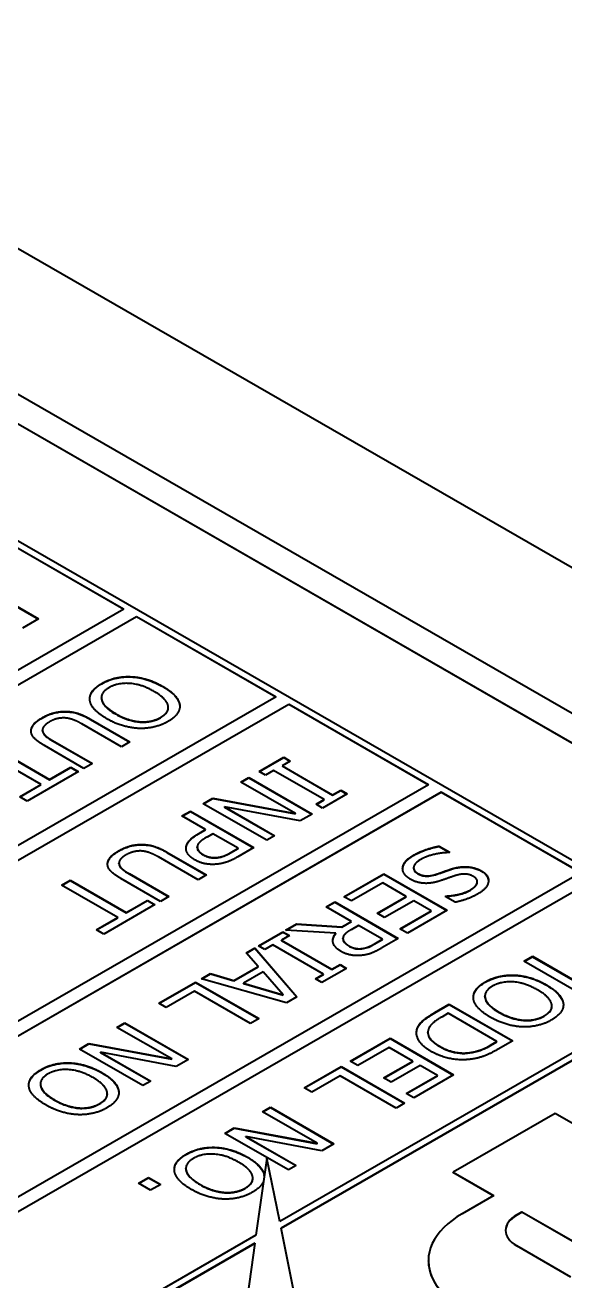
# Model space of a CAD drawing. Header units: millimetres. Extents: x 0 to 1682, y 0 to 1188.
# Drawn here: x 1459.41 to 1465.42, y 1063.31 to 1077.29 of the extents above; entities that cross this region are included whole.
import ezdxf

# ---------------------------------------------------------------- set-up
doc = ezdxf.new("R2010")
doc.units = ezdxf.units.MM
doc.header["$LTSCALE"] = 2
doc.layers.add('가시적인 것(ISO)', color=3, linetype='Continuous', lineweight=40)
doc.layers.add('가시적인 좁은 것(ISO)', color=3, linetype='Continuous', lineweight=35)

msp = doc.modelspace()

# ---------------------------------------------------------------- linework, layer by layer
at = {"layer": '가시적인 것(ISO)'}
for p, q in [((1447.644, 1081.534), (1481.586, 1061.988)), ((1477.343, 1062.806), (1449.059, 1079.094)), ((1449.035, 1078.782), (1476.801, 1062.792)), ((1476.799, 1062.79), (1449.035, 1078.778)), ((1453.867, 1074.696), (1467.443, 1066.878)), ((1458.958, 1071.683), (1460.514, 1070.787)), ((1460.511, 1070.785), (1458.958, 1071.679)), ((1458.857, 1071.085), (1459.565, 1070.678)), ((1458.857, 1071.082), (1459.562, 1070.676)), ((1460.514, 1070.787), (1447.927, 1063.539)), ((1448.069, 1063.457), (1460.655, 1070.705)), ((1460.655, 1070.702), (1448.072, 1063.456)), ((1459.565, 1070.678), (1459.387, 1070.575)), ((1460.655, 1070.705), (1462.211, 1069.81)), ((1460.655, 1070.702), (1460.655, 1070.705)), ((1462.208, 1069.808), (1460.655, 1070.702)), ((1462.211, 1069.81), (1449.624, 1062.562)), ((1449.766, 1062.48), (1462.352, 1069.728)), ((1462.352, 1069.725), (1449.769, 1062.478)), ((1460.264, 1069.797), (1460.264, 1069.8)), ((1461.009, 1069.689), (1461.009, 1069.692)), ((1461.136, 1069.718), (1461.136, 1069.721)), ((1462.352, 1069.728), (1463.908, 1068.832)), ((1462.352, 1069.725), (1462.352, 1069.728)), ((1463.905, 1068.831), (1462.352, 1069.725)), ((1460.141, 1069.563), (1460.582, 1069.309)), ((1460.141, 1069.56), (1460.579, 1069.307)), ((1459.608, 1069.437), (1459.608, 1069.44)), ((1460.488, 1069.255), (1460.047, 1069.509)), ((1460.07, 1069.014), (1459.629, 1069.268)), ((1459.721, 1069.324), (1460.164, 1069.068)), ((1459.721, 1069.321), (1460.161, 1069.067)), ((1460.582, 1069.309), (1460.488, 1069.255)), ((1459.593, 1068.836), (1458.97, 1069.195)), ((1459.064, 1069.249), (1459.687, 1068.89)), ((1459.064, 1069.246), (1459.687, 1068.887)), ((1462.02, 1068.98), (1462.294, 1069.138)), ((1462.023, 1068.978), (1462.294, 1069.134)), ((1462.294, 1069.138), (1462.366, 1069.096)), ((1462.294, 1069.134), (1462.294, 1069.138)), ((1462.294, 1069.134), (1462.363, 1069.094)), ((1460.008, 1068.978), (1459.439, 1068.651)), ((1459.687, 1068.89), (1459.924, 1069.027)), ((1459.687, 1068.887), (1459.924, 1069.023)), ((1459.924, 1069.027), (1460.008, 1068.978)), ((1459.924, 1069.023), (1459.924, 1069.027)), ((1459.924, 1069.023), (1460.005, 1068.977)), ((1460.164, 1069.068), (1460.07, 1069.014)), ((1462.092, 1068.938), (1462.02, 1068.98)), ((1462.182, 1068.99), (1462.092, 1068.938)), ((1462.745, 1068.666), (1462.182, 1068.99)), ((1462.366, 1069.096), (1462.276, 1069.044)), ((1462.276, 1069.044), (1462.839, 1068.72)), ((1462.276, 1069.041), (1462.276, 1069.044)), ((1462.276, 1069.041), (1462.839, 1068.717)), ((1459.356, 1068.699), (1459.593, 1068.836)), ((1459.593, 1068.833), (1459.593, 1068.836)), ((1459.687, 1068.887), (1459.687, 1068.89)), ((1461.816, 1068.862), (1461.904, 1068.913)), ((1462.426, 1068.511), (1461.816, 1068.862)), ((1461.819, 1068.861), (1461.904, 1068.91)), ((1461.904, 1068.913), (1462.611, 1068.506)), ((1461.904, 1068.91), (1461.904, 1068.913)), ((1461.904, 1068.91), (1462.608, 1068.504)), ((1463.908, 1068.832), (1451.321, 1061.584)), ((1451.463, 1061.503), (1464.049, 1068.751)), ((1464.049, 1068.748), (1451.466, 1061.501)), ((1459.439, 1068.651), (1459.356, 1068.699)), ((1459.359, 1068.698), (1459.593, 1068.833)), ((1463.001, 1068.73), (1462.727, 1068.573)), ((1462.839, 1068.72), (1462.929, 1068.772)), ((1462.839, 1068.717), (1462.929, 1068.769)), ((1462.839, 1068.717), (1462.839, 1068.72)), ((1462.929, 1068.772), (1463.001, 1068.73)), ((1462.929, 1068.769), (1462.929, 1068.772)), ((1462.929, 1068.769), (1462.998, 1068.729)), ((1464.049, 1068.751), (1465.605, 1067.855)), ((1464.049, 1068.748), (1464.049, 1068.751)), ((1465.602, 1067.853), (1464.049, 1068.748)), ((1461.398, 1068.621), (1461.503, 1068.682)), ((1462.105, 1068.214), (1461.398, 1068.621)), ((1461.401, 1068.62), (1461.503, 1068.679)), ((1461.503, 1068.682), (1462.426, 1068.511)), ((1461.503, 1068.679), (1461.503, 1068.682)), ((1461.503, 1068.679), (1462.426, 1068.508)), ((1461.633, 1068.587), (1462.193, 1068.265)), ((1462.477, 1068.429), (1461.633, 1068.587)), ((1461.633, 1068.584), (1461.633, 1068.587)), ((1461.633, 1068.584), (1462.19, 1068.263)), ((1462.655, 1068.614), (1462.745, 1068.666)), ((1462.727, 1068.573), (1462.655, 1068.614)), ((1462.658, 1068.613), (1462.745, 1068.663)), ((1462.745, 1068.663), (1462.745, 1068.666)), ((1461.161, 1068.485), (1461.255, 1068.539)), ((1461.424, 1068.333), (1461.161, 1068.485)), ((1461.163, 1068.483), (1461.255, 1068.536)), ((1461.255, 1068.539), (1461.962, 1068.132)), ((1461.255, 1068.536), (1461.255, 1068.539)), ((1461.255, 1068.536), (1461.959, 1068.13)), ((1462.426, 1068.508), (1462.426, 1068.511)), ((1462.611, 1068.506), (1462.477, 1068.429)), ((1461.344, 1068.287), (1461.424, 1068.333)), ((1461.344, 1068.284), (1461.424, 1068.33)), ((1461.424, 1068.33), (1461.424, 1068.333)), ((1461.504, 1068.287), (1461.44, 1068.25)), ((1461.786, 1068.125), (1461.504, 1068.287)), ((1461.332, 1068.138), (1461.332, 1068.141)), ((1461.332, 1068.135), (1461.332, 1068.139)), ((1462.193, 1068.265), (1462.105, 1068.214)), ((1464.026, 1068.149), (1464.144, 1068.081)), ((1464.026, 1068.145), (1464.026, 1068.149)), ((1464.026, 1068.145), (1464.141, 1068.079)), ((1461.34, 1067.774), (1460.899, 1068.028)), ((1460.993, 1068.082), (1461.434, 1067.828)), ((1460.993, 1068.079), (1461.431, 1067.826)), ((1461.708, 1068.08), (1461.786, 1068.125)), ((1461.708, 1068.076), (1461.786, 1068.121)), ((1461.962, 1068.132), (1461.784, 1068.03)), ((1461.786, 1068.121), (1461.786, 1068.125)), ((1464.144, 1068.081), (1464.137, 1068.077)), ((1465.605, 1067.855), (1453.018, 1060.607)), ((1460.459, 1067.956), (1460.459, 1067.959)), ((1463.741, 1067.904), (1463.741, 1067.907)), ((1453.16, 1060.526), (1465.746, 1067.774)), ((1465.746, 1067.77), (1453.163, 1060.524)), ((1459.821, 1067.714), (1459.915, 1067.768)), ((1459.824, 1067.712), (1459.915, 1067.765)), ((1459.915, 1067.768), (1460.539, 1067.409)), ((1459.915, 1067.765), (1459.915, 1067.768)), ((1459.915, 1067.765), (1460.539, 1067.406)), ((1460.922, 1067.533), (1460.481, 1067.787)), ((1460.573, 1067.843), (1461.016, 1067.587)), ((1460.573, 1067.839), (1461.013, 1067.586)), ((1461.434, 1067.828), (1461.34, 1067.774)), ((1462.965, 1067.586), (1463.407, 1067.841)), ((1462.968, 1067.585), (1463.407, 1067.838)), ((1463.397, 1067.739), (1463.048, 1067.538)), ((1463.659, 1067.588), (1463.397, 1067.739)), ((1463.407, 1067.841), (1464.114, 1067.434)), ((1463.407, 1067.838), (1463.407, 1067.841)), ((1463.407, 1067.838), (1464.111, 1067.432)), ((1464.449, 1067.75), (1464.449, 1067.754)), ((1460.445, 1067.355), (1459.821, 1067.714)), ((1461.016, 1067.587), (1460.922, 1067.533)), ((1463.048, 1067.538), (1462.965, 1067.586)), ((1463.334, 1067.401), (1463.659, 1067.588)), ((1463.337, 1067.399), (1463.659, 1067.585)), ((1463.659, 1067.585), (1463.659, 1067.588)), ((1464.092, 1067.589), (1464.099, 1067.593)), ((1464.204, 1067.524), (1464.092, 1067.589)), ((1464.095, 1067.587), (1464.099, 1067.589)), ((1464.099, 1067.589), (1464.099, 1067.593)), ((1460.86, 1067.497), (1460.291, 1067.17)), ((1460.539, 1067.409), (1460.776, 1067.545)), ((1460.539, 1067.406), (1460.776, 1067.542)), ((1460.776, 1067.545), (1460.86, 1067.497)), ((1460.776, 1067.542), (1460.776, 1067.545)), ((1460.776, 1067.542), (1460.857, 1067.496)), ((1462.768, 1067.473), (1462.862, 1067.527)), ((1463.049, 1067.311), (1462.768, 1067.473)), ((1462.77, 1067.471), (1462.862, 1067.524)), ((1462.862, 1067.527), (1463.569, 1067.12)), ((1462.862, 1067.524), (1462.862, 1067.527)), ((1462.862, 1067.524), (1463.566, 1067.118)), ((1463.743, 1067.54), (1463.418, 1067.353)), ((1463.937, 1067.428), (1463.743, 1067.54)), ((1460.208, 1067.218), (1460.445, 1067.355)), ((1460.21, 1067.216), (1460.445, 1067.351)), ((1460.445, 1067.351), (1460.445, 1067.355)), ((1460.539, 1067.406), (1460.539, 1067.409)), ((1462.941, 1067.249), (1463.049, 1067.311)), ((1462.941, 1067.246), (1463.049, 1067.308)), ((1463.049, 1067.308), (1463.049, 1067.311)), ((1463.418, 1067.353), (1463.334, 1067.401)), ((1463.588, 1067.227), (1463.937, 1067.428)), ((1463.591, 1067.226), (1463.937, 1067.425)), ((1464.114, 1067.434), (1463.672, 1067.179)), ((1463.937, 1067.425), (1463.937, 1067.428)), ((1460.291, 1067.17), (1460.208, 1067.218)), ((1462.012, 1067.038), (1462.286, 1067.195)), ((1462.015, 1067.036), (1462.286, 1067.192)), ((1462.286, 1067.195), (1462.358, 1067.154)), ((1462.286, 1067.192), (1462.286, 1067.195)), ((1462.286, 1067.192), (1462.355, 1067.152)), ((1462.314, 1067.212), (1462.436, 1067.282)), ((1462.874, 1067.18), (1462.314, 1067.212)), ((1462.32, 1067.212), (1462.436, 1067.279)), ((1462.436, 1067.282), (1462.941, 1067.249)), ((1462.436, 1067.279), (1462.436, 1067.282)), ((1462.436, 1067.279), (1462.941, 1067.246)), ((1462.874, 1067.176), (1462.874, 1067.18)), ((1462.941, 1067.246), (1462.941, 1067.249)), ((1463.127, 1067.266), (1463.045, 1067.218)), ((1463.393, 1067.113), (1463.127, 1067.266)), ((1463.672, 1067.179), (1463.588, 1067.227)), ((1462.084, 1066.996), (1462.012, 1067.038)), ((1462.174, 1067.048), (1462.084, 1066.996)), ((1462.737, 1066.724), (1462.174, 1067.048)), ((1462.358, 1067.154), (1462.268, 1067.102)), ((1462.268, 1067.102), (1462.831, 1066.778)), ((1462.268, 1067.099), (1462.268, 1067.102)), ((1462.268, 1067.099), (1462.831, 1066.775)), ((1462.954, 1067.117), (1462.954, 1067.121)), ((1463.3, 1067.059), (1463.393, 1067.113)), ((1463.3, 1067.056), (1463.393, 1067.109)), ((1463.569, 1067.12), (1463.387, 1067.015)), ((1463.393, 1067.109), (1463.393, 1067.113)), ((1461.877, 1066.96), (1461.972, 1067.015)), ((1462.01, 1066.809), (1461.877, 1066.96)), ((1461.879, 1066.958), (1461.972, 1067.011)), ((1461.972, 1067.015), (1462.44, 1066.47)), ((1461.972, 1067.011), (1461.972, 1067.015)), ((1461.972, 1067.011), (1462.439, 1066.469)), ((1467.302, 1066.878), (1462.249, 1063.968)), ((1467.443, 1066.878), (1462.264, 1063.895)), ((1464.969, 1066.867), (1465.063, 1066.922)), ((1464.972, 1066.866), (1465.063, 1066.918)), ((1465.063, 1066.922), (1465.672, 1066.571)), ((1465.063, 1066.918), (1465.063, 1066.922)), ((1465.063, 1066.918), (1465.672, 1066.567)), ((1461.74, 1066.654), (1462.01, 1066.809)), ((1461.74, 1066.65), (1462.01, 1066.806)), ((1462.065, 1066.748), (1461.846, 1066.622)), ((1462.01, 1066.806), (1462.01, 1066.809)), ((1462.289, 1066.494), (1462.065, 1066.748)), ((1467.443, 1066.875), (1462.264, 1063.892)), ((1462.993, 1066.788), (1462.719, 1066.631)), ((1462.831, 1066.778), (1462.921, 1066.83)), ((1462.831, 1066.775), (1462.921, 1066.827)), ((1462.831, 1066.775), (1462.831, 1066.778)), ((1462.921, 1066.83), (1462.993, 1066.788)), ((1462.921, 1066.827), (1462.921, 1066.83)), ((1462.921, 1066.827), (1462.99, 1066.787)), ((1465.676, 1066.46), (1464.969, 1066.867)), ((1460.902, 1066.399), (1461.312, 1066.635)), ((1460.905, 1066.397), (1461.312, 1066.632)), ((1461.312, 1066.635), (1462.019, 1066.228)), ((1461.312, 1066.632), (1461.312, 1066.635)), ((1461.312, 1066.632), (1462.016, 1066.226)), ((1461.379, 1066.673), (1461.478, 1066.731)), ((1462.325, 1066.404), (1461.379, 1066.673)), ((1461.383, 1066.672), (1461.478, 1066.727)), ((1461.478, 1066.731), (1461.74, 1066.654)), ((1461.478, 1066.727), (1461.478, 1066.731)), ((1461.478, 1066.727), (1461.74, 1066.65)), ((1461.74, 1066.65), (1461.74, 1066.654)), ((1461.846, 1066.619), (1461.846, 1066.622)), ((1461.846, 1066.622), (1462.289, 1066.494)), ((1461.846, 1066.619), (1462.289, 1066.49)), ((1462.647, 1066.672), (1462.737, 1066.724)), ((1462.719, 1066.631), (1462.647, 1066.672)), ((1462.65, 1066.67), (1462.737, 1066.721)), ((1462.737, 1066.721), (1462.737, 1066.724)), ((1461.302, 1066.533), (1460.986, 1066.351)), ((1461.925, 1066.174), (1461.302, 1066.533)), ((1462.289, 1066.49), (1462.289, 1066.494)), ((1462.44, 1066.47), (1462.325, 1066.404)), ((1464.535, 1066.474), (1464.535, 1066.478)), ((1460.986, 1066.351), (1460.902, 1066.399)), ((1463.975, 1066.295), (1464.137, 1066.389)), ((1463.975, 1066.292), (1464.137, 1066.385)), ((1464.137, 1066.389), (1464.844, 1065.981)), ((1464.137, 1066.385), (1464.137, 1066.389)), ((1464.137, 1066.385), (1464.842, 1065.98)), ((1465.28, 1066.366), (1465.28, 1066.369)), ((1465.407, 1066.395), (1465.407, 1066.398)), ((1460.437, 1066.131), (1460.525, 1066.181)), ((1460.44, 1066.129), (1460.525, 1066.178)), ((1460.525, 1066.181), (1461.232, 1065.774)), ((1460.525, 1066.178), (1460.525, 1066.181)), ((1460.525, 1066.178), (1461.229, 1065.773)), ((1462.019, 1066.228), (1461.925, 1066.174)), ((1464.125, 1066.288), (1464.053, 1066.246)), ((1464.669, 1065.974), (1464.125, 1066.288)), ((1461.047, 1065.78), (1460.437, 1066.131)), ((1463.781, 1066.115), (1463.781, 1066.118)), ((1463.899, 1066.071), (1463.899, 1066.074)), ((1460.019, 1065.89), (1460.124, 1065.951)), ((1460.022, 1065.888), (1460.124, 1065.947)), ((1460.124, 1065.951), (1461.047, 1065.78)), ((1460.124, 1065.947), (1460.124, 1065.951)), ((1460.124, 1065.947), (1461.047, 1065.777)), ((1463.035, 1065.754), (1463.478, 1066.009)), ((1463.038, 1065.752), (1463.478, 1066.006)), ((1463.467, 1065.906), (1463.119, 1065.706)), ((1463.73, 1065.755), (1463.467, 1065.906)), ((1463.478, 1066.009), (1464.185, 1065.602)), ((1463.478, 1066.006), (1463.478, 1066.009)), ((1463.478, 1066.006), (1464.182, 1065.6)), ((1464.597, 1065.933), (1464.669, 1065.974)), ((1464.597, 1065.93), (1464.669, 1065.971)), ((1464.669, 1065.971), (1464.669, 1065.974)), ((1464.844, 1065.981), (1464.683, 1065.889)), ((1460.726, 1065.483), (1460.019, 1065.89)), ((1461.098, 1065.697), (1460.254, 1065.856)), ((1460.254, 1065.856), (1460.814, 1065.533)), ((1460.254, 1065.852), (1460.254, 1065.856)), ((1460.254, 1065.852), (1460.811, 1065.532)), ((1461.047, 1065.777), (1461.047, 1065.78)), ((1461.232, 1065.774), (1461.098, 1065.697)), ((1462.523, 1065.459), (1462.932, 1065.695)), ((1462.525, 1065.457), (1462.932, 1065.691)), ((1462.932, 1065.695), (1463.639, 1065.287)), ((1462.932, 1065.691), (1462.932, 1065.695)), ((1462.932, 1065.691), (1463.636, 1065.286)), ((1463.119, 1065.706), (1463.035, 1065.754)), ((1463.405, 1065.568), (1463.73, 1065.755)), ((1463.408, 1065.567), (1463.73, 1065.752)), ((1463.814, 1065.707), (1463.489, 1065.52)), ((1463.73, 1065.752), (1463.73, 1065.755)), ((1464.007, 1065.596), (1463.814, 1065.707)), ((1459.585, 1065.497), (1459.585, 1065.5)), ((1460.814, 1065.533), (1460.726, 1065.483)), ((1462.922, 1065.592), (1462.606, 1065.411)), ((1463.545, 1065.233), (1462.922, 1065.592)), ((1463.489, 1065.52), (1463.405, 1065.568)), ((1463.659, 1065.395), (1464.007, 1065.596)), ((1463.662, 1065.393), (1464.007, 1065.592)), ((1464.185, 1065.602), (1463.742, 1065.347)), ((1464.007, 1065.592), (1464.007, 1065.596)), ((1460.33, 1065.389), (1460.33, 1065.392)), ((1460.457, 1065.418), (1460.457, 1065.421)), ((1462.606, 1065.411), (1462.523, 1065.459)), ((1463.742, 1065.347), (1463.659, 1065.395)), ((1462.057, 1065.191), (1462.145, 1065.241)), ((1462.06, 1065.189), (1462.145, 1065.238)), ((1462.145, 1065.241), (1462.852, 1064.834)), ((1462.145, 1065.238), (1462.145, 1065.241)), ((1462.145, 1065.238), (1462.849, 1064.832)), ((1463.639, 1065.287), (1463.545, 1065.233)), ((1462.667, 1064.84), (1462.057, 1065.191)), ((1465.316, 1065.171), (1464.181, 1064.518)), ((1467.585, 1063.865), (1465.316, 1065.171)), ((1461.639, 1064.95), (1461.744, 1065.011)), ((1462.346, 1064.543), (1461.639, 1064.95)), ((1461.642, 1064.948), (1461.744, 1065.007)), ((1461.744, 1065.011), (1462.667, 1064.84)), ((1461.744, 1065.007), (1461.744, 1065.011)), ((1461.744, 1065.007), (1462.667, 1064.836)), ((1461.874, 1064.916), (1462.434, 1064.593)), ((1462.718, 1064.757), (1461.874, 1064.916)), ((1461.874, 1064.912), (1461.874, 1064.916)), ((1461.874, 1064.912), (1462.431, 1064.592)), ((1462.667, 1064.836), (1462.667, 1064.84)), ((1462.852, 1064.834), (1462.718, 1064.757)), ((1462.107, 1064.676), (1461.984, 1063.816)), ((1462.249, 1063.968), (1462.107, 1064.676)), ((1461.205, 1064.557), (1461.205, 1064.56)), ((1462.434, 1064.593), (1462.346, 1064.543)), ((1464.181, 1064.518), (1464.632, 1064.258)), ((1464.181, 1064.515), (1464.181, 1064.518)), ((1464.63, 1064.257), (1464.181, 1064.515)), ((1460.676, 1064.395), (1460.789, 1064.461)), ((1460.811, 1064.317), (1460.676, 1064.395)), ((1460.678, 1064.394), (1460.789, 1064.457)), ((1460.789, 1064.461), (1460.924, 1064.383)), ((1460.789, 1064.457), (1460.789, 1064.461)), ((1460.789, 1064.457), (1460.922, 1064.381)), ((1460.924, 1064.383), (1460.811, 1064.317)), ((1461.95, 1064.449), (1461.95, 1064.452)), ((1462.077, 1064.478), (1462.077, 1064.481)), ((1464.632, 1064.258), (1464.281, 1064.056)), ((1464.889, 1064.044), (1464.947, 1064.077)), ((1464.947, 1064.074), (1464.889, 1064.041)), ((1464.947, 1064.074), (1464.947, 1064.077)), ((1464.947, 1064.077), (1466.15, 1063.384)), ((1466.147, 1063.383), (1464.947, 1064.074)), ((1461.984, 1063.816), (1460.134, 1062.75)), ((1462.44, 1063.022), (1462.264, 1063.895)), ((1461.972, 1063.727), (1459.231, 1062.149)), ((1461.971, 1063.723), (1459.231, 1062.146)), ((1461.972, 1063.727), (1461.727, 1062)), ((1465.491, 1063.351), (1464.889, 1063.698)), ((1463.905, 1063.529), (1463.905, 1063.533))]:
    msp.add_line(p, q, dxfattribs=at)
for centre, major_axis, start_param, end_param in [((1465.19, 1063.533), (-1.285, 0), 5.497787, 8.63938), ((1465.19, 1063.871), (-0.425, 0), 5.497787, 7.068583), ((1465.19, 1063.868), (-0.425, 0), 5.497787, 6.276509), ((1465.19, 1063.529), (-1.285, 0), 0, 2.356194)]:
    msp.add_ellipse(centre, major_axis=major_axis, ratio=0.575862, start_param=start_param, end_param=end_param, dxfattribs=at)
for points, degree in [([(1460.136, 1069.773), (1460.13, 1069.826), (1460.198, 1069.92), (1460.267, 1069.959)], 2), ([(1460.267, 1069.959), (1460.339, 1070.001), (1460.502, 1070.039), (1460.592, 1070.035)], 2), ([(1460.85, 1069.871), (1460.711, 1069.951), (1460.446, 1069.969), (1460.348, 1069.912)], 2), ([(1460.592, 1070.035), (1460.679, 1070.032), (1460.861, 1069.977), (1460.948, 1069.927)], 2), ([(1460.348, 1069.912), (1460.25, 1069.856), (1460.282, 1069.704), (1460.421, 1069.624)], 2), ([(1461.006, 1069.714), (1460.998, 1069.751), (1460.919, 1069.831), (1460.85, 1069.871)], 2), ([(1460.948, 1069.927), (1461.037, 1069.876), (1461.128, 1069.773), (1461.136, 1069.721)], 2), ([(1460.323, 1069.567), (1460.237, 1069.617), (1460.141, 1069.722), (1460.136, 1069.773)], 2), ([(1460.922, 1069.582), (1460.973, 1069.611), (1461.015, 1069.676), (1461.006, 1069.714)], 2), ([(1461.136, 1069.721), (1461.142, 1069.67), (1461.075, 1069.576), (1461.004, 1069.535)], 2), ([(1461.136, 1069.718), (1461.137, 1069.714), (1461.137, 1069.709), (1461.137, 1069.705)], 3), ([(1459.481, 1069.431), (1459.482, 1069.47), (1459.539, 1069.54), (1459.604, 1069.578)], 2), ([(1459.604, 1069.578), (1459.667, 1069.614), (1459.792, 1069.648), (1459.858, 1069.648)], 2), ([(1459.874, 1069.574), (1459.826, 1069.579), (1459.732, 1069.559), (1459.685, 1069.531)], 2), ([(1459.858, 1069.648), (1459.932, 1069.649), (1460.065, 1069.607), (1460.141, 1069.563)], 2), ([(1460.047, 1069.509), (1459.998, 1069.537), (1459.918, 1069.568), (1459.874, 1069.574)], 2), ([(1460.681, 1069.459), (1460.593, 1069.463), (1460.411, 1069.516), (1460.323, 1069.567)], 2), ([(1460.421, 1069.624), (1460.491, 1069.583), (1460.63, 1069.538), (1460.693, 1069.534)], 2), ([(1461.004, 1069.535), (1460.932, 1069.494), (1460.766, 1069.456), (1460.681, 1069.459)], 2), ([(1460.693, 1069.534), (1460.757, 1069.529), (1460.873, 1069.553), (1460.922, 1069.582)], 2), ([(1459.629, 1069.268), (1459.555, 1069.311), (1459.48, 1069.389), (1459.481, 1069.431)], 2), ([(1459.481, 1069.426), (1459.481, 1069.427), (1459.481, 1069.428), (1459.481, 1069.428)], 3), ([(1459.685, 1069.531), (1459.641, 1069.506), (1459.601, 1069.45), (1459.611, 1069.422)], 2), ([(1459.608, 1069.437), (1459.608, 1069.431), (1459.609, 1069.425), (1459.611, 1069.419)], 3), ([(1459.611, 1069.422), (1459.62, 1069.396), (1459.673, 1069.351), (1459.721, 1069.324)], 2), ([(1461.206, 1068.123), (1461.207, 1068.165), (1461.269, 1068.244), (1461.344, 1068.287)], 2), ([(1460.456, 1068.096), (1460.519, 1068.132), (1460.644, 1068.167), (1460.71, 1068.167)], 2), ([(1460.71, 1068.167), (1460.784, 1068.167), (1460.917, 1068.126), (1460.993, 1068.082)], 2), ([(1461.44, 1068.25), (1461.383, 1068.217), (1461.331, 1068.166), (1461.332, 1068.139)], 2), ([(1461.332, 1068.139), (1461.332, 1068.114), (1461.363, 1068.075), (1461.397, 1068.055)], 2), ([(1461.332, 1068.138), (1461.332, 1068.137), (1461.332, 1068.136), (1461.332, 1068.135)], 3), ([(1463.739, 1068.047), (1463.816, 1068.091), (1463.956, 1068.135), (1464.026, 1068.149)], 2), ([(1460.333, 1067.95), (1460.334, 1067.989), (1460.391, 1068.059), (1460.456, 1068.096)], 2), ([(1460.537, 1068.05), (1460.492, 1068.025), (1460.453, 1067.968), (1460.463, 1067.941)], 2), ([(1460.726, 1068.093), (1460.678, 1068.098), (1460.584, 1068.077), (1460.537, 1068.05)], 2), ([(1460.899, 1068.028), (1460.849, 1068.056), (1460.77, 1068.087), (1460.726, 1068.093)], 2), ([(1461.302, 1067.997), (1461.256, 1068.024), (1461.206, 1068.09), (1461.206, 1068.123)], 2), ([(1461.555, 1067.948), (1461.488, 1067.941), (1461.361, 1067.963), (1461.302, 1067.997)], 2), ([(1461.397, 1068.055), (1461.433, 1068.034), (1461.512, 1068.018), (1461.555, 1068.023)], 2), ([(1461.555, 1068.023), (1461.593, 1068.027), (1461.664, 1068.054), (1461.708, 1068.08)], 2), ([(1461.784, 1068.03), (1461.721, 1067.993), (1461.612, 1067.954), (1461.555, 1067.948)], 2), ([(1463.619, 1067.904), (1463.621, 1067.941), (1463.674, 1068.01), (1463.739, 1068.047)], 2), ([(1463.827, 1068.004), (1463.749, 1067.959), (1463.734, 1067.876), (1463.788, 1067.845)], 2), ([(1464.137, 1068.077), (1464.047, 1068.075), (1463.882, 1068.035), (1463.827, 1068.004)], 2), ([(1460.481, 1067.787), (1460.407, 1067.83), (1460.331, 1067.908), (1460.333, 1067.95)], 2), ([(1460.333, 1067.945), (1460.333, 1067.946), (1460.333, 1067.946), (1460.333, 1067.947)], 3), ([(1460.459, 1067.956), (1460.459, 1067.95), (1460.46, 1067.944), (1460.463, 1067.938)], 3), ([(1460.463, 1067.941), (1460.472, 1067.915), (1460.525, 1067.87), (1460.573, 1067.843)], 2), ([(1463.705, 1067.78), (1463.663, 1067.804), (1463.616, 1067.87), (1463.619, 1067.904)], 2), ([(1463.618, 1067.896), (1463.618, 1067.897), (1463.618, 1067.899), (1463.619, 1067.9)], 3), ([(1463.983, 1067.833), (1464.025, 1067.847), (1464.092, 1067.871), (1464.143, 1067.888)], 2), ([(1464.143, 1067.888), (1464.189, 1067.904), (1464.276, 1067.92), (1464.322, 1067.919)], 2), ([(1464.322, 1067.919), (1464.368, 1067.918), (1464.455, 1067.896), (1464.496, 1067.872)], 2), ([(1464.496, 1067.872), (1464.582, 1067.823), (1464.564, 1067.679), (1464.46, 1067.619)], 2), ([(1464.023, 1067.758), (1463.928, 1067.729), (1463.77, 1067.742), (1463.705, 1067.78)], 2), ([(1463.788, 1067.845), (1463.83, 1067.821), (1463.925, 1067.814), (1463.983, 1067.833)], 2), ([(1464.205, 1067.82), (1464.168, 1067.808), (1464.06, 1067.77), (1464.023, 1067.758)], 2), ([(1464.408, 1067.81), (1464.363, 1067.836), (1464.262, 1067.839), (1464.205, 1067.82)], 2), ([(1464.373, 1067.662), (1464.438, 1067.7), (1464.457, 1067.781), (1464.408, 1067.81)], 2), ([(1464.099, 1067.593), (1464.164, 1067.594), (1464.315, 1067.629), (1464.373, 1067.662)], 2), ([(1464.46, 1067.619), (1464.401, 1067.585), (1464.272, 1067.537), (1464.204, 1067.524)], 2), ([(1462.934, 1066.976), (1462.857, 1067.02), (1462.831, 1067.126), (1462.874, 1067.18)], 2), ([(1463.045, 1067.218), (1463.004, 1067.195), (1462.954, 1067.149), (1462.954, 1067.124)], 2), ([(1462.954, 1067.124), (1462.953, 1067.1), (1462.988, 1067.058), (1463.025, 1067.036)], 2), ([(1463.025, 1067.036), (1463.056, 1067.019), (1463.125, 1067.004), (1463.164, 1067.008)], 2), ([(1463.164, 1067.008), (1463.197, 1067.012), (1463.261, 1067.036), (1463.3, 1067.059)], 2), ([(1463.169, 1066.933), (1463.108, 1066.925), (1462.99, 1066.944), (1462.934, 1066.976)], 2), ([(1463.387, 1067.015), (1463.326, 1066.98), (1463.231, 1066.94), (1463.169, 1066.933)], 2), ([(1464.407, 1066.45), (1464.401, 1066.503), (1464.469, 1066.597), (1464.538, 1066.637)], 2), ([(1464.538, 1066.637), (1464.61, 1066.678), (1464.773, 1066.716), (1464.863, 1066.713)], 2), ([(1465.121, 1066.548), (1464.982, 1066.628), (1464.717, 1066.646), (1464.619, 1066.59)], 2), ([(1464.863, 1066.713), (1464.95, 1066.709), (1465.132, 1066.655), (1465.219, 1066.604)], 2), ([(1465.219, 1066.604), (1465.308, 1066.553), (1465.399, 1066.45), (1465.407, 1066.398)], 2), ([(1464.619, 1066.59), (1464.521, 1066.533), (1464.553, 1066.381), (1464.692, 1066.301)], 2), ([(1465.277, 1066.392), (1465.269, 1066.429), (1465.19, 1066.508), (1465.121, 1066.548)], 2), ([(1464.594, 1066.244), (1464.508, 1066.294), (1464.412, 1066.399), (1464.407, 1066.45)], 2), ([(1465.193, 1066.259), (1465.244, 1066.288), (1465.286, 1066.353), (1465.277, 1066.392)], 2), ([(1465.407, 1066.398), (1465.413, 1066.348), (1465.346, 1066.253), (1465.275, 1066.212)], 2), ([(1465.407, 1066.395), (1465.408, 1066.391), (1465.408, 1066.386), (1465.408, 1066.382)], 3), ([(1463.781, 1066.118), (1463.801, 1066.168), (1463.889, 1066.245), (1463.975, 1066.295)], 2), ([(1464.053, 1066.246), (1463.991, 1066.21), (1463.916, 1066.144), (1463.905, 1066.107)], 2), ([(1464.952, 1066.136), (1464.864, 1066.14), (1464.682, 1066.194), (1464.594, 1066.244)], 2), ([(1464.692, 1066.301), (1464.762, 1066.261), (1464.901, 1066.216), (1464.964, 1066.211)], 2), ([(1465.275, 1066.212), (1465.203, 1066.171), (1465.037, 1066.133), (1464.952, 1066.136)], 2), ([(1464.964, 1066.211), (1465.028, 1066.206), (1465.144, 1066.231), (1465.193, 1066.259)], 2), ([(1463.933, 1065.864), (1463.836, 1065.92), (1463.759, 1066.055), (1463.781, 1066.118)], 2), ([(1463.773, 1066.07), (1463.773, 1066.085), (1463.776, 1066.1), (1463.781, 1066.115)], 3), ([(1463.905, 1066.107), (1463.889, 1066.059), (1463.949, 1065.968), (1464.032, 1065.92)], 2), ([(1464.032, 1065.92), (1464.113, 1065.873), (1464.282, 1065.838), (1464.368, 1065.85)], 2), ([(1464.368, 1065.85), (1464.428, 1065.859), (1464.534, 1065.896), (1464.597, 1065.933)], 2), ([(1464.374, 1065.775), (1464.26, 1065.762), (1464.036, 1065.805), (1463.933, 1065.864)], 2), ([(1464.683, 1065.889), (1464.584, 1065.831), (1464.44, 1065.783), (1464.374, 1065.775)], 2), ([(1459.457, 1065.473), (1459.451, 1065.526), (1459.519, 1065.619), (1459.589, 1065.659)], 2), ([(1459.589, 1065.659), (1459.66, 1065.701), (1459.823, 1065.739), (1459.913, 1065.735)], 2), ([(1460.171, 1065.571), (1460.032, 1065.651), (1459.767, 1065.669), (1459.669, 1065.612)], 2), ([(1459.913, 1065.735), (1460.001, 1065.732), (1460.182, 1065.677), (1460.269, 1065.627)], 2), ([(1460.269, 1065.627), (1460.358, 1065.576), (1460.449, 1065.473), (1460.457, 1065.421)], 2), ([(1459.669, 1065.612), (1459.571, 1065.556), (1459.603, 1065.404), (1459.742, 1065.323)], 2), ([(1460.327, 1065.414), (1460.319, 1065.451), (1460.24, 1065.531), (1460.171, 1065.571)], 2), ([(1459.644, 1065.267), (1459.558, 1065.317), (1459.462, 1065.422), (1459.457, 1065.473)], 2), ([(1460.243, 1065.282), (1460.294, 1065.311), (1460.336, 1065.376), (1460.327, 1065.414)], 2), ([(1460.457, 1065.421), (1460.463, 1065.37), (1460.396, 1065.276), (1460.325, 1065.235)], 2), ([(1460.457, 1065.418), (1460.458, 1065.413), (1460.458, 1065.409), (1460.458, 1065.405)], 3), ([(1460.002, 1065.159), (1459.915, 1065.163), (1459.732, 1065.216), (1459.644, 1065.267)], 2), ([(1459.742, 1065.323), (1459.812, 1065.283), (1459.951, 1065.238), (1460.014, 1065.234)], 2), ([(1460.325, 1065.235), (1460.253, 1065.193), (1460.087, 1065.156), (1460.002, 1065.159)], 2), ([(1460.014, 1065.234), (1460.078, 1065.229), (1460.194, 1065.253), (1460.243, 1065.282)], 2), ([(1461.209, 1064.719), (1461.28, 1064.76), (1461.444, 1064.798), (1461.533, 1064.795)], 2), ([(1461.533, 1064.795), (1461.621, 1064.791), (1461.802, 1064.737), (1461.889, 1064.687)], 2), ([(1461.077, 1064.532), (1461.071, 1064.586), (1461.139, 1064.679), (1461.209, 1064.719)], 2), ([(1461.289, 1064.672), (1461.191, 1064.616), (1461.223, 1064.463), (1461.362, 1064.383)], 2), ([(1461.791, 1064.63), (1461.652, 1064.711), (1461.387, 1064.728), (1461.289, 1064.672)], 2), ([(1461.889, 1064.687), (1461.978, 1064.636), (1462.069, 1064.532), (1462.077, 1064.481)], 2), ([(1461.264, 1064.327), (1461.178, 1064.376), (1461.083, 1064.482), (1461.077, 1064.532)], 2), ([(1461.947, 1064.474), (1461.939, 1064.511), (1461.86, 1064.591), (1461.791, 1064.63)], 2), ([(1461.362, 1064.383), (1461.432, 1064.343), (1461.571, 1064.298), (1461.634, 1064.294)], 2), ([(1461.864, 1064.341), (1461.915, 1064.371), (1461.956, 1064.435), (1461.947, 1064.474)], 2), ([(1462.077, 1064.481), (1462.078, 1064.478), (1462.078, 1064.474)], 2), ([(1462.077, 1064.478), (1462.077, 1064.476), (1462.078, 1064.475), (1462.078, 1064.473)], 3), ([(1461.622, 1064.219), (1461.535, 1064.223), (1461.352, 1064.276), (1461.264, 1064.327)], 2), ([(1461.945, 1064.295), (1461.873, 1064.253), (1461.707, 1064.216), (1461.622, 1064.219)], 2), ([(1461.634, 1064.294), (1461.698, 1064.289), (1461.814, 1064.313), (1461.864, 1064.341)], 2)]:
    msp.add_open_spline(points, degree=degree, dxfattribs=at)
for points, degree, knots in [([(1460.135, 1069.786), (1460.135, 1069.798), (1460.137, 1069.81), (1460.146, 1069.843), (1460.157, 1069.86), (1460.188, 1069.902), (1460.224, 1069.931), (1460.267, 1069.956)], 3, [-0.06695229, -0.06695229, -0.06695229, -0.06695229, -0.05988371, -0.05988371, -0.04632861, -0.04632861, 0, 0, 0, 0]), ([(1460.267, 1069.956), (1460.293, 1069.971), (1460.32, 1069.984), (1460.379, 1070.006), (1460.408, 1070.014), (1460.489, 1070.03), (1460.54, 1070.034), (1460.592, 1070.032)], 3, [-0.09093446, -0.09093446, -0.09093446, -0.09093446, -0.06411402, -0.06411402, -0.03908731, -0.03908731, 0, 0, 0, 0]), ([(1460.592, 1070.032), (1460.622, 1070.031), (1460.651, 1070.028), (1460.711, 1070.017), (1460.741, 1070.01), (1460.836, 1069.981), (1460.896, 1069.954), (1460.948, 1069.924)], 3, [-0.1025481, -0.1025481, -0.1025481, -0.1025481, -0.0800779, -0.0800779, -0.0557712, -0.0557712, 0, 0, 0, 0]), ([(1460.948, 1069.924), (1461.03, 1069.877), (1461.068, 1069.839), (1461.114, 1069.784), (1461.131, 1069.752), (1461.136, 1069.718)], 3, [-0.07927906, -0.07927906, -0.07927906, -0.07927906, -0.04411855, -0.04411855, 0, 0, 0, 0]), ([(1460.264, 1069.797), (1460.264, 1069.794), (1460.264, 1069.792), (1460.267, 1069.761), (1460.28, 1069.737), (1460.327, 1069.681), (1460.372, 1069.648), (1460.421, 1069.62)], 3, [-0.08380434, -0.08380434, -0.08380434, -0.08380434, -0.08085681, -0.08085681, -0.05145574, -0.05145574, 0, 0, 0, 0]), ([(1460.922, 1069.578), (1460.941, 1069.589), (1460.958, 1069.601), (1460.988, 1069.629), (1460.996, 1069.642), (1461.006, 1069.664), (1461.009, 1069.676), (1461.009, 1069.689)], 3, [-0.05013354, -0.05013354, -0.05013354, -0.05013354, -0.03915095, -0.03915095, -0.02635267, -0.02635267, -0.00970864, -0.00970864, -0.00970864, -0.00970864]), ([(1459.481, 1069.428), (1459.481, 1069.441), (1459.484, 1069.453), (1459.495, 1069.481), (1459.504, 1069.493), (1459.532, 1069.529), (1459.568, 1069.553), (1459.604, 1069.574)], 3, [-0.06002364, -0.06002364, -0.06002364, -0.06002364, -0.05048049, -0.05048049, -0.03855798, -0.03855798, 0, 0, 0, 0]), ([(1459.604, 1069.574), (1459.627, 1069.587), (1459.651, 1069.599), (1459.699, 1069.619), (1459.723, 1069.627), (1459.784, 1069.641), (1459.82, 1069.645), (1459.858, 1069.645)], 3, [-0.07265851, -0.07265851, -0.07265851, -0.07265851, -0.04900249, -0.04900249, -0.02818557, -0.02818557, 0, 0, 0, 0]), ([(1459.858, 1069.645), (1459.882, 1069.645), (1459.906, 1069.643), (1459.962, 1069.635), (1459.986, 1069.628), (1460.05, 1069.608), (1460.099, 1069.584), (1460.141, 1069.56)], 3, [-0.06277013, -0.06277013, -0.06277013, -0.06277013, -0.05478899, -0.05478899, -0.04400046, -0.04400046, 0, 0, 0, 0]), ([(1460.421, 1069.62), (1460.479, 1069.587), (1460.533, 1069.565), (1460.618, 1069.541), (1460.655, 1069.533), (1460.693, 1069.53)], 3, [-0.07129885, -0.07129885, -0.07129885, -0.07129885, -0.02860009, -0.02860009, 0, 0, 0, 0]), ([(1460.693, 1069.53), (1460.715, 1069.529), (1460.738, 1069.529), (1460.783, 1069.532), (1460.805, 1069.535), (1460.862, 1069.549), (1460.894, 1069.562), (1460.922, 1069.578)], 3, [-0.06392344, -0.06392344, -0.06392344, -0.06392344, -0.04668159, -0.04668159, -0.0298476, -0.0298476, 0, 0, 0, 0]), ([(1459.611, 1069.419), (1459.619, 1069.395), (1459.637, 1069.378), (1459.667, 1069.353), (1459.695, 1069.336), (1459.721, 1069.321)], 3, [-0.03963328, -0.03963328, -0.03963328, -0.03963328, -0.02752855, -0.02752855, 0, 0, 0, 0]), ([(1461.206, 1068.12), (1461.207, 1068.134), (1461.209, 1068.148), (1461.222, 1068.18), (1461.232, 1068.194), (1461.261, 1068.23), (1461.3, 1068.258), (1461.344, 1068.284)], 3, [-0.06769541, -0.06769541, -0.06769541, -0.06769541, -0.05894094, -0.05894094, -0.04692487, -0.04692487, 0, 0, 0, 0]), ([(1460.456, 1068.093), (1460.479, 1068.106), (1460.503, 1068.118), (1460.551, 1068.138), (1460.575, 1068.145), (1460.636, 1068.16), (1460.672, 1068.164), (1460.71, 1068.164)], 3, [-0.07265851, -0.07265851, -0.07265851, -0.07265851, -0.04900249, -0.04900249, -0.02818557, -0.02818557, 0, 0, 0, 0]), ([(1460.71, 1068.164), (1460.734, 1068.164), (1460.758, 1068.162), (1460.814, 1068.154), (1460.838, 1068.147), (1460.902, 1068.127), (1460.951, 1068.103), (1460.993, 1068.079)], 3, [-0.06277013, -0.06277013, -0.06277013, -0.06277013, -0.05478899, -0.05478899, -0.04400046, -0.04400046, 0, 0, 0, 0]), ([(1461.332, 1068.135), (1461.332, 1068.128), (1461.333, 1068.12), (1461.338, 1068.105), (1461.342, 1068.098), (1461.355, 1068.082), (1461.368, 1068.068), (1461.397, 1068.052)], 3, [-0.07463923, -0.07463923, -0.07463923, -0.07463923, -0.05178258, -0.05178258, -0.03021098, -0.03021098, 0, 0, 0, 0]), ([(1463.739, 1068.044), (1463.814, 1068.087), (1463.866, 1068.103), (1463.931, 1068.124), (1463.978, 1068.136), (1464.026, 1068.145)], 3, [-0.05543161, -0.05543161, -0.05543161, -0.05543161, -0.03848995, -0.03848995, 0, 0, 0, 0]), ([(1460.333, 1067.947), (1460.333, 1067.96), (1460.336, 1067.972), (1460.347, 1068), (1460.356, 1068.012), (1460.384, 1068.047), (1460.42, 1068.072), (1460.456, 1068.093)], 3, [-0.06002364, -0.06002364, -0.06002364, -0.06002364, -0.05048049, -0.05048049, -0.03855798, -0.03855798, 0, 0, 0, 0]), ([(1461.397, 1068.052), (1461.411, 1068.044), (1461.427, 1068.036), (1461.465, 1068.024), (1461.482, 1068.021), (1461.515, 1068.017), (1461.535, 1068.017), (1461.555, 1068.019)], 3, [-0.03319681, -0.03319681, -0.03319681, -0.03319681, -0.02499179, -0.02499179, -0.01548647, -0.01548647, 0, 0, 0, 0]), ([(1461.555, 1068.019), (1461.582, 1068.022), (1461.606, 1068.029), (1461.644, 1068.043), (1461.67, 1068.054), (1461.708, 1068.076)], 3, [-0.1003662, -0.1003662, -0.1003662, -0.1003662, -0.0411308, -0.0411308, 0, 0, 0, 0]), ([(1463.619, 1067.9), (1463.621, 1067.936), (1463.639, 1067.96), (1463.667, 1067.997), (1463.701, 1068.022), (1463.739, 1068.044)], 3, [-0.05867898, -0.05867898, -0.05867898, -0.05867898, -0.04043506, -0.04043506, 0, 0, 0, 0]), ([(1460.463, 1067.938), (1460.471, 1067.914), (1460.489, 1067.897), (1460.519, 1067.872), (1460.547, 1067.854), (1460.573, 1067.839)], 3, [-0.03963328, -0.03963328, -0.03963328, -0.03963328, -0.02752855, -0.02752855, 0, 0, 0, 0]), ([(1463.741, 1067.904), (1463.741, 1067.904), (1463.741, 1067.903), (1463.741, 1067.892), (1463.745, 1067.882), (1463.76, 1067.861), (1463.772, 1067.851), (1463.788, 1067.842)], 3, [-0.03055043, -0.03055043, -0.03055043, -0.03055043, -0.03013015, -0.03013015, -0.016063, -0.016063, 0, 0, 0, 0]), ([(1463.983, 1067.83), (1464.008, 1067.838), (1464.034, 1067.846), (1464.085, 1067.865), (1464.116, 1067.876), (1464.143, 1067.885)], 3, [-0.04509675, -0.04509675, -0.04509675, -0.04509675, -0.02336563, -0.02336563, 0, 0, 0, 0]), ([(1464.143, 1067.885), (1464.187, 1067.9), (1464.218, 1067.906), (1464.262, 1067.914), (1464.292, 1067.917), (1464.322, 1067.916)], 3, [-0.0345018, -0.0345018, -0.0345018, -0.0345018, -0.02292528, -0.02292528, 0, 0, 0, 0]), ([(1464.322, 1067.916), (1464.363, 1067.915), (1464.394, 1067.908), (1464.443, 1067.896), (1464.471, 1067.883), (1464.496, 1067.869)], 3, [-0.04051048, -0.04051048, -0.04051048, -0.04051048, -0.02616711, -0.02616711, 0, 0, 0, 0]), ([(1464.496, 1067.869), (1464.521, 1067.855), (1464.541, 1067.838), (1464.567, 1067.801), (1464.573, 1067.782), (1464.574, 1067.762)], 3, [-0.16315857, -0.16315857, -0.16315857, -0.16315857, -0.12074993, -0.12074993, -0.07982927, -0.07982927, -0.07982927, -0.07982927]), ([(1463.788, 1067.842), (1463.798, 1067.836), (1463.81, 1067.83), (1463.835, 1067.821), (1463.848, 1067.818), (1463.877, 1067.814), (1463.893, 1067.813), (1463.936, 1067.817), (1463.961, 1067.823), (1463.983, 1067.83)], 3, [-0.05837255, -0.05837255, -0.05837255, -0.05837255, -0.04491859, -0.04491859, -0.03286377, -0.03286377, -0.01894518, -0.01894518, 0, 0, 0, 0]), ([(1464.373, 1067.659), (1464.388, 1067.667), (1464.402, 1067.677), (1464.424, 1067.696), (1464.433, 1067.706), (1464.446, 1067.729), (1464.449, 1067.741), (1464.449, 1067.75)], 3, [-0.06258183, -0.06258183, -0.06258183, -0.06258183, -0.05080998, -0.05080998, -0.04028579, -0.04028579, -0.02769843, -0.02769843, -0.02769843, -0.02769843]), ([(1464.099, 1067.589), (1464.158, 1067.591), (1464.213, 1067.602), (1464.293, 1067.621), (1464.336, 1067.637), (1464.373, 1067.659)], 3, [-0.06478489, -0.06478489, -0.06478489, -0.06478489, -0.03931619, -0.03931619, 0, 0, 0, 0]), ([(1462.841, 1067.096), (1462.841, 1067.098), (1462.841, 1067.099), (1462.843, 1067.127), (1462.855, 1067.152), (1462.874, 1067.176)], 3, [-0.03625473, -0.03625473, -0.03625473, -0.03625473, -0.03422864, -0.03422864, 0, 0, 0, 0]), ([(1462.954, 1067.117), (1462.954, 1067.111), (1462.955, 1067.104), (1462.96, 1067.09), (1462.965, 1067.083), (1462.98, 1067.064), (1462.996, 1067.05), (1463.025, 1067.033)], 3, [-0.06689711, -0.06689711, -0.06689711, -0.06689711, -0.05025397, -0.05025397, -0.03103761, -0.03103761, 0, 0, 0, 0]), ([(1463.025, 1067.033), (1463.037, 1067.026), (1463.051, 1067.02), (1463.079, 1067.01), (1463.093, 1067.007), (1463.128, 1067.003), (1463.146, 1067.003), (1463.164, 1067.005)], 3, [-0.04140128, -0.04140128, -0.04140128, -0.04140128, -0.02640117, -0.02640117, -0.01371049, -0.01371049, 0, 0, 0, 0]), ([(1463.164, 1067.005), (1463.187, 1067.008), (1463.209, 1067.013), (1463.243, 1067.026), (1463.266, 1067.036), (1463.3, 1067.056)], 3, [-0.08567867, -0.08567867, -0.08567867, -0.08567867, -0.03584693, -0.03584693, 0, 0, 0, 0]), ([(1464.406, 1066.464), (1464.406, 1066.475), (1464.408, 1066.487), (1464.417, 1066.521), (1464.428, 1066.537), (1464.459, 1066.58), (1464.495, 1066.608), (1464.538, 1066.633)], 3, [-0.06695229, -0.06695229, -0.06695229, -0.06695229, -0.05988371, -0.05988371, -0.04632861, -0.04632861, 0, 0, 0, 0]), ([(1464.538, 1066.633), (1464.564, 1066.648), (1464.591, 1066.661), (1464.65, 1066.683), (1464.679, 1066.692), (1464.76, 1066.708), (1464.811, 1066.711), (1464.863, 1066.709)], 3, [-0.09093446, -0.09093446, -0.09093446, -0.09093446, -0.06411402, -0.06411402, -0.03908731, -0.03908731, 0, 0, 0, 0]), ([(1464.863, 1066.709), (1464.893, 1066.708), (1464.922, 1066.705), (1464.982, 1066.694), (1465.012, 1066.687), (1465.107, 1066.659), (1465.167, 1066.631), (1465.219, 1066.601)], 3, [-0.1025481, -0.1025481, -0.1025481, -0.1025481, -0.0800779, -0.0800779, -0.0557712, -0.0557712, 0, 0, 0, 0]), ([(1465.219, 1066.601), (1465.301, 1066.554), (1465.339, 1066.516), (1465.385, 1066.461), (1465.402, 1066.429), (1465.407, 1066.395)], 3, [-0.07927906, -0.07927906, -0.07927906, -0.07927906, -0.04411855, -0.04411855, 0, 0, 0, 0]), ([(1464.535, 1066.474), (1464.535, 1066.472), (1464.535, 1066.469), (1464.538, 1066.438), (1464.551, 1066.414), (1464.597, 1066.358), (1464.643, 1066.325), (1464.692, 1066.298)], 3, [-0.08380434, -0.08380434, -0.08380434, -0.08380434, -0.08085681, -0.08085681, -0.05145574, -0.05145574, 0, 0, 0, 0]), ([(1465.193, 1066.256), (1465.212, 1066.266), (1465.229, 1066.278), (1465.259, 1066.306), (1465.267, 1066.319), (1465.277, 1066.341), (1465.28, 1066.353), (1465.28, 1066.366)], 3, [-0.05013354, -0.05013354, -0.05013354, -0.05013354, -0.03915095, -0.03915095, -0.02635267, -0.02635267, -0.00970864, -0.00970864, -0.00970864, -0.00970864]), ([(1463.781, 1066.115), (1463.799, 1066.161), (1463.829, 1066.19), (1463.88, 1066.234), (1463.93, 1066.266), (1463.975, 1066.292)], 3, [-0.06880073, -0.06880073, -0.06880073, -0.06880073, -0.04741805, -0.04741805, 0, 0, 0, 0]), ([(1464.692, 1066.298), (1464.75, 1066.264), (1464.804, 1066.242), (1464.889, 1066.218), (1464.926, 1066.211), (1464.964, 1066.208)], 3, [-0.07129885, -0.07129885, -0.07129885, -0.07129885, -0.02860009, -0.02860009, 0, 0, 0, 0]), ([(1464.964, 1066.208), (1464.986, 1066.206), (1465.009, 1066.206), (1465.054, 1066.209), (1465.076, 1066.212), (1465.133, 1066.226), (1465.165, 1066.239), (1465.193, 1066.256)], 3, [-0.06392344, -0.06392344, -0.06392344, -0.06392344, -0.04668159, -0.04668159, -0.0298476, -0.0298476, 0, 0, 0, 0]), ([(1463.899, 1066.071), (1463.899, 1066.065), (1463.9, 1066.059), (1463.905, 1066.033), (1463.915, 1066.016), (1463.947, 1065.972), (1463.988, 1065.942), (1464.032, 1065.917)], 3, [-0.06639408, -0.06639408, -0.06639408, -0.06639408, -0.0620903, -0.0620903, -0.04638943, -0.04638943, 0, 0, 0, 0]), ([(1464.032, 1065.917), (1464.065, 1065.898), (1464.102, 1065.88), (1464.177, 1065.856), (1464.214, 1065.847), (1464.292, 1065.84), (1464.33, 1065.841), (1464.368, 1065.846)], 3, [-0.09412968, -0.09412968, -0.09412968, -0.09412968, -0.0591507, -0.0591507, -0.029243, -0.029243, 0, 0, 0, 0]), ([(1464.368, 1065.846), (1464.408, 1065.852), (1464.446, 1065.862), (1464.503, 1065.882), (1464.541, 1065.897), (1464.597, 1065.93)], 3, [-0.1576458, -0.1576458, -0.1576458, -0.1576458, -0.059904, -0.059904, 0, 0, 0, 0]), ([(1459.456, 1065.486), (1459.456, 1065.498), (1459.458, 1065.51), (1459.467, 1065.543), (1459.478, 1065.56), (1459.509, 1065.602), (1459.545, 1065.631), (1459.589, 1065.656)], 3, [-0.06695229, -0.06695229, -0.06695229, -0.06695229, -0.05988371, -0.05988371, -0.04632861, -0.04632861, 0, 0, 0, 0]), ([(1459.589, 1065.656), (1459.614, 1065.671), (1459.641, 1065.684), (1459.7, 1065.706), (1459.729, 1065.714), (1459.81, 1065.73), (1459.861, 1065.734), (1459.913, 1065.732)], 3, [-0.09093446, -0.09093446, -0.09093446, -0.09093446, -0.06411402, -0.06411402, -0.03908731, -0.03908731, 0, 0, 0, 0]), ([(1459.913, 1065.732), (1459.943, 1065.731), (1459.972, 1065.727), (1460.033, 1065.717), (1460.063, 1065.71), (1460.157, 1065.681), (1460.217, 1065.654), (1460.269, 1065.624)], 3, [-0.1025481, -0.1025481, -0.1025481, -0.1025481, -0.0800779, -0.0800779, -0.0557712, -0.0557712, 0, 0, 0, 0]), ([(1460.269, 1065.624), (1460.351, 1065.577), (1460.389, 1065.539), (1460.435, 1065.484), (1460.452, 1065.452), (1460.457, 1065.418)], 3, [-0.07927906, -0.07927906, -0.07927906, -0.07927906, -0.04411855, -0.04411855, 0, 0, 0, 0]), ([(1459.585, 1065.497), (1459.585, 1065.494), (1459.585, 1065.492), (1459.588, 1065.461), (1459.601, 1065.437), (1459.648, 1065.381), (1459.694, 1065.348), (1459.742, 1065.32)], 3, [-0.08380434, -0.08380434, -0.08380434, -0.08380434, -0.08085681, -0.08085681, -0.05145574, -0.05145574, 0, 0, 0, 0]), ([(1460.243, 1065.278), (1460.262, 1065.289), (1460.279, 1065.301), (1460.309, 1065.329), (1460.317, 1065.342), (1460.327, 1065.364), (1460.33, 1065.376), (1460.33, 1065.389)], 3, [-0.05013354, -0.05013354, -0.05013354, -0.05013354, -0.03915095, -0.03915095, -0.02635267, -0.02635267, -0.00970864, -0.00970864, -0.00970864, -0.00970864]), ([(1459.742, 1065.32), (1459.8, 1065.287), (1459.854, 1065.265), (1459.939, 1065.241), (1459.976, 1065.233), (1460.014, 1065.23)], 3, [-0.07129885, -0.07129885, -0.07129885, -0.07129885, -0.02860009, -0.02860009, 0, 0, 0, 0]), ([(1460.014, 1065.23), (1460.036, 1065.229), (1460.059, 1065.229), (1460.104, 1065.232), (1460.126, 1065.235), (1460.183, 1065.249), (1460.215, 1065.262), (1460.243, 1065.278)], 3, [-0.06392344, -0.06392344, -0.06392344, -0.06392344, -0.04668159, -0.04668159, -0.0298476, -0.0298476, 0, 0, 0, 0]), ([(1461.209, 1064.716), (1461.234, 1064.731), (1461.262, 1064.744), (1461.32, 1064.766), (1461.349, 1064.774), (1461.43, 1064.79), (1461.481, 1064.794), (1461.533, 1064.792)], 3, [-0.09093446, -0.09093446, -0.09093446, -0.09093446, -0.06411402, -0.06411402, -0.03908731, -0.03908731, 0, 0, 0, 0]), ([(1461.533, 1064.792), (1461.563, 1064.791), (1461.592, 1064.787), (1461.653, 1064.777), (1461.683, 1064.77), (1461.777, 1064.741), (1461.837, 1064.714), (1461.889, 1064.684)], 3, [-0.1025481, -0.1025481, -0.1025481, -0.1025481, -0.0800779, -0.0800779, -0.0557712, -0.0557712, 0, 0, 0, 0]), ([(1461.076, 1064.546), (1461.076, 1064.558), (1461.078, 1064.569), (1461.087, 1064.603), (1461.098, 1064.62), (1461.129, 1064.662), (1461.165, 1064.691), (1461.209, 1064.716)], 3, [-0.06695229, -0.06695229, -0.06695229, -0.06695229, -0.05988371, -0.05988371, -0.04632861, -0.04632861, 0, 0, 0, 0]), ([(1461.889, 1064.684), (1461.971, 1064.637), (1462.009, 1064.598), (1462.055, 1064.544), (1462.072, 1064.511), (1462.077, 1064.478)], 3, [-0.07927906, -0.07927906, -0.07927906, -0.07927906, -0.04411855, -0.04411855, 0, 0, 0, 0]), ([(1461.205, 1064.557), (1461.205, 1064.554), (1461.205, 1064.551), (1461.208, 1064.521), (1461.221, 1064.497), (1461.268, 1064.441), (1461.314, 1064.408), (1461.362, 1064.38)], 3, [-0.08380434, -0.08380434, -0.08380434, -0.08380434, -0.08085681, -0.08085681, -0.05145574, -0.05145574, 0, 0, 0, 0]), ([(1461.362, 1064.38), (1461.42, 1064.347), (1461.474, 1064.325), (1461.559, 1064.3), (1461.596, 1064.293), (1461.634, 1064.29)], 3, [-0.07129885, -0.07129885, -0.07129885, -0.07129885, -0.02860009, -0.02860009, 0, 0, 0, 0]), ([(1461.864, 1064.338), (1461.882, 1064.349), (1461.899, 1064.361), (1461.929, 1064.389), (1461.937, 1064.402), (1461.947, 1064.423), (1461.95, 1064.436), (1461.95, 1064.449)], 3, [-0.05013354, -0.05013354, -0.05013354, -0.05013354, -0.03915095, -0.03915095, -0.02635267, -0.02635267, -0.00970864, -0.00970864, -0.00970864, -0.00970864]), ([(1462.071, 1064.422), (1462.063, 1064.402), (1462.017, 1064.336), (1461.945, 1064.295)], 2, [0.588749, 0.588749, 0.588749, 1, 2, 2, 2]), ([(1461.634, 1064.29), (1461.657, 1064.289), (1461.679, 1064.288), (1461.724, 1064.292), (1461.746, 1064.295), (1461.803, 1064.309), (1461.835, 1064.322), (1461.864, 1064.338)], 3, [-0.06392344, -0.06392344, -0.06392344, -0.06392344, -0.04668159, -0.04668159, -0.0298476, -0.0298476, 0, 0, 0, 0])]:
    msp.add_open_spline(points, degree=degree, knots=knots, dxfattribs=at)
at = {"layer": '가시적인 좁은 것(ISO)'}
for p, q in [((1460.267, 1069.956), (1460.267, 1069.959)), ((1460.592, 1070.032), (1460.592, 1070.035)), ((1460.948, 1069.924), (1460.948, 1069.927)), ((1459.604, 1069.574), (1459.604, 1069.578)), ((1459.858, 1069.645), (1459.858, 1069.648)), ((1460.141, 1069.56), (1460.141, 1069.563)), ((1460.421, 1069.62), (1460.421, 1069.624)), ((1460.693, 1069.53), (1460.693, 1069.534)), ((1460.922, 1069.578), (1460.922, 1069.582)), ((1459.481, 1069.428), (1459.481, 1069.431)), ((1459.611, 1069.419), (1459.611, 1069.422)), ((1459.721, 1069.321), (1459.721, 1069.324)), ((1461.344, 1068.284), (1461.344, 1068.287)), ((1460.71, 1068.164), (1460.71, 1068.167)), ((1460.456, 1068.093), (1460.456, 1068.096)), ((1460.993, 1068.079), (1460.993, 1068.082)), ((1461.206, 1068.12), (1461.206, 1068.123)), ((1461.397, 1068.052), (1461.397, 1068.055)), ((1461.555, 1068.019), (1461.555, 1068.023)), ((1461.708, 1068.076), (1461.708, 1068.08)), ((1463.739, 1068.044), (1463.739, 1068.047)), ((1460.333, 1067.947), (1460.333, 1067.95)), ((1460.463, 1067.938), (1460.463, 1067.941)), ((1463.619, 1067.9), (1463.619, 1067.904)), ((1464.143, 1067.885), (1464.143, 1067.888)), ((1464.322, 1067.916), (1464.322, 1067.919)), ((1464.496, 1067.869), (1464.496, 1067.872)), ((1460.573, 1067.839), (1460.573, 1067.843)), ((1463.788, 1067.842), (1463.788, 1067.845)), ((1463.983, 1067.83), (1463.983, 1067.833)), ((1464.373, 1067.659), (1464.373, 1067.662)), ((1463.025, 1067.033), (1463.025, 1067.036)), ((1463.3, 1067.056), (1463.3, 1067.059)), ((1463.164, 1067.005), (1463.164, 1067.008)), ((1464.538, 1066.633), (1464.538, 1066.637)), ((1464.863, 1066.709), (1464.863, 1066.713)), ((1465.219, 1066.601), (1465.219, 1066.604)), ((1463.975, 1066.292), (1463.975, 1066.295)), ((1464.692, 1066.298), (1464.692, 1066.301)), ((1464.964, 1066.208), (1464.964, 1066.211)), ((1465.193, 1066.256), (1465.193, 1066.259)), ((1464.032, 1065.917), (1464.032, 1065.92)), ((1464.597, 1065.93), (1464.597, 1065.933)), ((1464.368, 1065.846), (1464.368, 1065.85)), ((1459.589, 1065.656), (1459.589, 1065.659)), ((1459.913, 1065.732), (1459.913, 1065.735)), ((1460.269, 1065.624), (1460.269, 1065.627)), ((1459.742, 1065.32), (1459.742, 1065.323)), ((1460.014, 1065.23), (1460.014, 1065.234)), ((1460.243, 1065.278), (1460.243, 1065.282)), ((1461.533, 1064.792), (1461.533, 1064.795)), ((1461.209, 1064.716), (1461.209, 1064.719)), ((1461.889, 1064.684), (1461.889, 1064.687)), ((1461.362, 1064.38), (1461.362, 1064.383)), ((1461.634, 1064.29), (1461.634, 1064.294)), ((1461.864, 1064.338), (1461.864, 1064.341)), ((1464.889, 1064.041), (1464.889, 1064.044))]:
    msp.add_line(p, q, dxfattribs=at)

doc.saveas('drawing.dxf')
